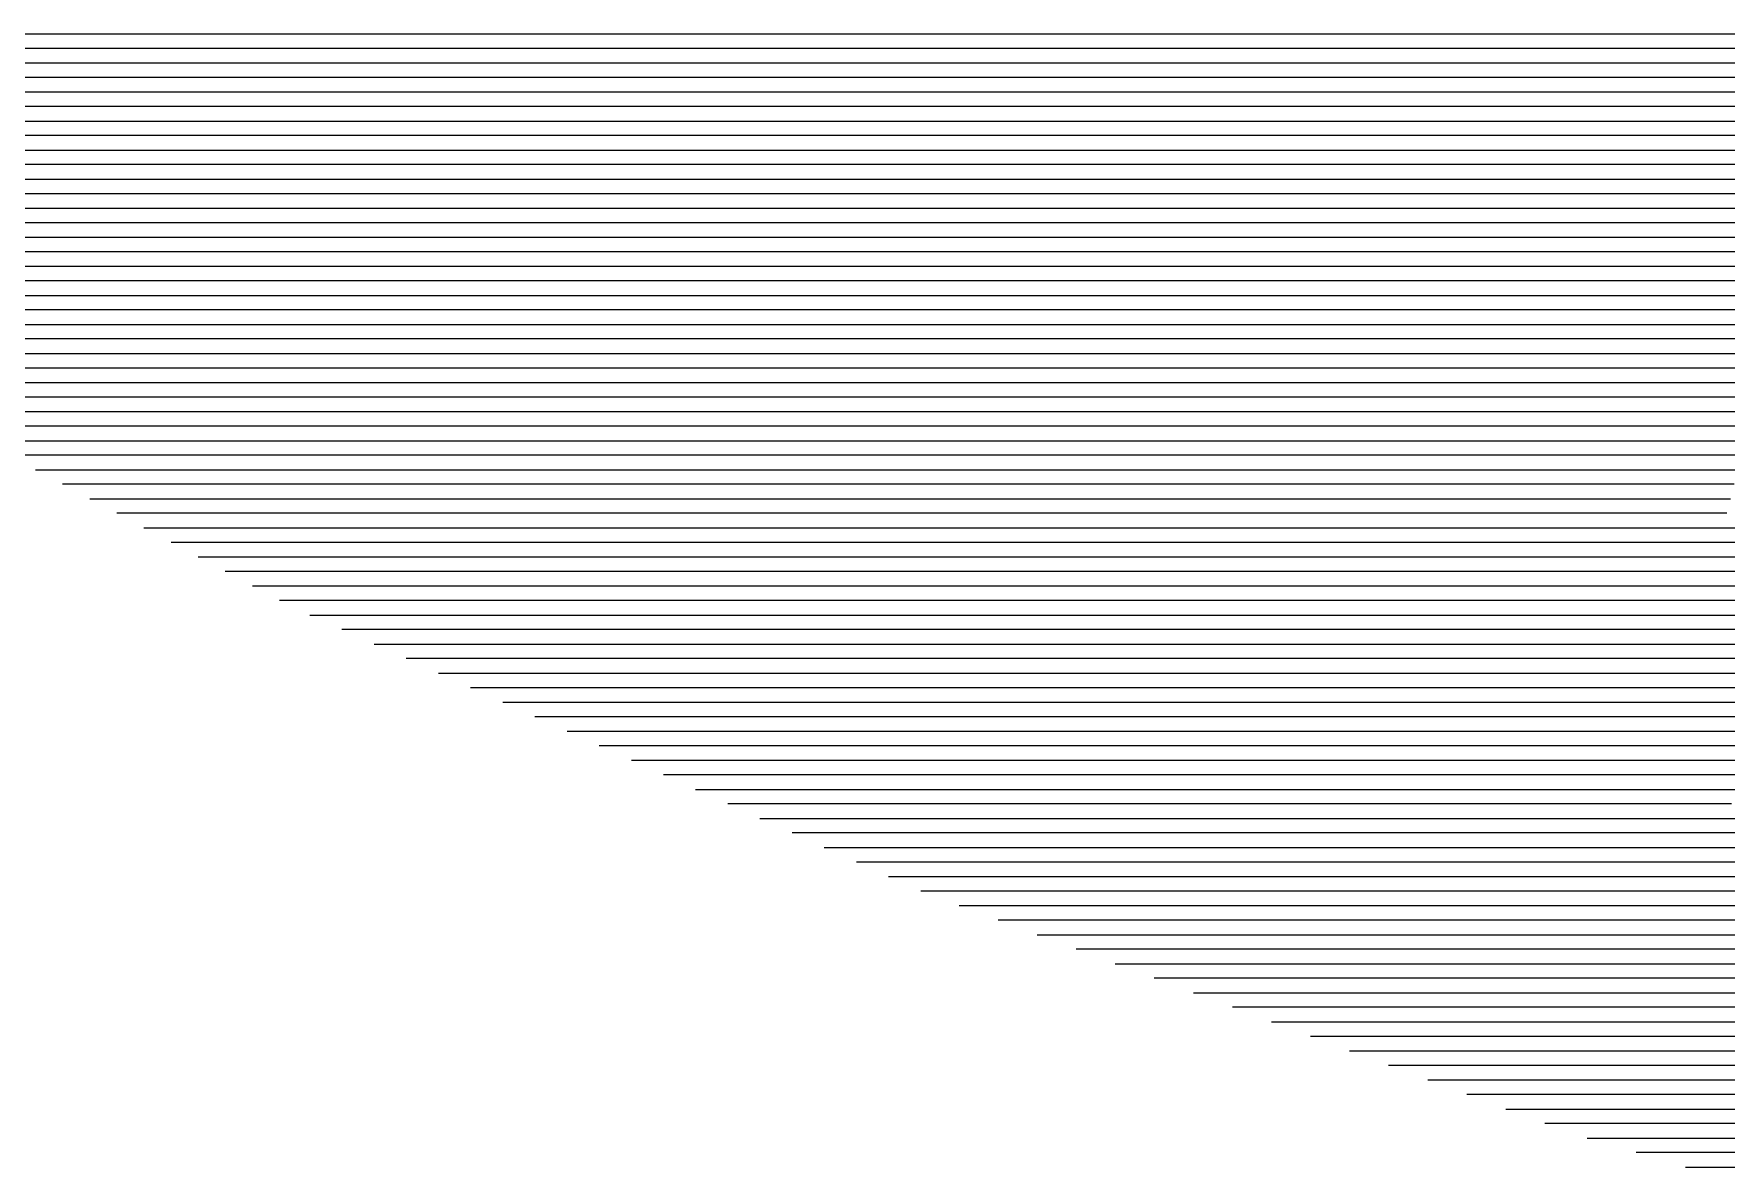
# Model space of a CAD drawing. Header units: metres. Extents: x -6.9 to 6.9, y -7 to 7.
# Drawn here: x -3.217 to -2.053, y -6.684 to -5.904 of the extents above; entities that cross this region are included whole.
import ezdxf

# ---------------------------------------------------------------- set-up
doc = ezdxf.new("R2010")
doc.units = ezdxf.units.M

msp = doc.modelspace()

# ---------------------------------------------------------------- linework, layer by layer
for p, q in [((-3.359523, -5.903531, -0.280849), (-2.907682, -5.903531, -0.23164)), ((-2.907682, -5.903531, -0.23164), (-2.813962, -5.903531, -0.221199)), ((-2.813962, -5.903531, -0.221199), (-2.432865, -5.903531, -0.17904)), ((-2.432865, -5.903531, -0.17904), (-2.294363, -5.903531, -0.163389)), ((-2.294363, -5.903531, -0.163389), (-1.969922, -5.903531, -0.126914)), ((-2.911075, -5.913531, -0.231683), (-3.365929, -5.913531, -0.281221)), ((-2.819735, -5.913531, -0.221508), (-2.911075, -5.913531, -0.231683)), ((-2.435767, -5.913531, -0.179032), (-2.819735, -5.913531, -0.221508)), ((-2.299607, -5.913531, -0.163645), (-2.435767, -5.913531, -0.179032)), ((-1.972421, -5.913531, -0.126861), (-2.299607, -5.913531, -0.163645)), ((-3.372336, -5.923531, -0.281593), (-2.914468, -5.923531, -0.231727)), ((-2.914468, -5.923531, -0.231727), (-2.825508, -5.923531, -0.221817)), ((-2.825508, -5.923531, -0.221817), (-2.438669, -5.923531, -0.179023)), ((-2.438669, -5.923531, -0.179023), (-2.304852, -5.923531, -0.163901)), ((-2.304852, -5.923531, -0.163901), (-1.97492, -5.923531, -0.126809)), ((-2.917861, -5.933531, -0.231771), (-3.378742, -5.933531, -0.281965)), ((-2.831281, -5.933531, -0.222126), (-2.917861, -5.933531, -0.231771)), ((-2.441571, -5.933531, -0.179014), (-2.831281, -5.933531, -0.222126)), ((-2.310097, -5.933531, -0.164157), (-2.441571, -5.933531, -0.179014)), ((-1.977419, -5.933531, -0.126756), (-2.310097, -5.933531, -0.164157)), ((-3.385149, -5.943531, -0.282337), (-2.921254, -5.943531, -0.231814)), ((-2.921254, -5.943531, -0.231814), (-2.837054, -5.943531, -0.222435)), ((-2.837054, -5.943531, -0.222435), (-2.444473, -5.943531, -0.179005)), ((-2.444473, -5.943531, -0.179005), (-2.315341, -5.943531, -0.164412)), ((-2.315341, -5.943531, -0.164412), (-1.979917, -5.943531, -0.126703)), ((-2.924647, -5.953531, -0.231858), (-3.391555, -5.953531, -0.282709)), ((-2.842827, -5.953531, -0.222743), (-2.924647, -5.953531, -0.231858)), ((-2.447375, -5.953531, -0.178996), (-2.842827, -5.953531, -0.222743)), ((-2.320586, -5.953531, -0.164668), (-2.447375, -5.953531, -0.178996)), ((-1.982416, -5.953531, -0.12665), (-2.320586, -5.953531, -0.164668)), ((-2.931433, -5.973531, -0.231945), (-3.404368, -5.973531, -0.283452)), ((-3.397962, -5.963531, -0.28308), (-2.92804, -5.963531, -0.231902)), ((-2.854373, -5.973531, -0.223361), (-2.931433, -5.973531, -0.231945)), ((-2.92804, -5.963531, -0.231902), (-2.8486, -5.963531, -0.223052)), ((-2.453179, -5.973531, -0.178979), (-2.854373, -5.973531, -0.223361)), ((-2.8486, -5.963531, -0.223052), (-2.450277, -5.963531, -0.178988)), ((-2.331076, -5.973531, -0.16518), (-2.453179, -5.973531, -0.178979)), ((-2.450277, -5.963531, -0.178988), (-2.325831, -5.963531, -0.164924)), ((-1.987413, -5.973531, -0.126545), (-2.331076, -5.973531, -0.16518)), ((-2.325831, -5.963531, -0.164924), (-1.984915, -5.963531, -0.126597)), ((-3.410775, -5.983531, -0.283824), (-2.934827, -5.983531, -0.231989)), ((-2.934827, -5.983531, -0.231989), (-2.860146, -5.983531, -0.22367)), ((-2.860146, -5.983531, -0.22367), (-2.456081, -5.983531, -0.17897)), ((-2.456081, -5.983531, -0.17897), (-2.33632, -5.983531, -0.165436)), ((-2.33632, -5.983531, -0.165436), (-1.989912, -5.983531, -0.126492)), ((-2.93822, -5.993531, -0.232033), (-3.417181, -5.993531, -0.284196)), ((-2.865919, -5.993531, -0.223979), (-2.93822, -5.993531, -0.232033)), ((-2.458983, -5.993531, -0.178961), (-2.865919, -5.993531, -0.223979)), ((-2.341565, -5.993531, -0.165692), (-2.458983, -5.993531, -0.178961)), ((-1.992411, -5.993531, -0.126439), (-2.341565, -5.993531, -0.165692)), ((-3.423588, -6.003531, -0.284568), (-2.941613, -6.003531, -0.232076)), ((-2.941613, -6.003531, -0.232076), (-2.871692, -6.003531, -0.224287)), ((-2.871692, -6.003531, -0.224287), (-2.461885, -6.003531, -0.178952)), ((-2.461885, -6.003531, -0.178952), (-2.34681, -6.003531, -0.165948)), ((-2.34681, -6.003531, -0.165948), (-1.994909, -6.003531, -0.126386)), ((-2.945006, -6.013531, -0.23212), (-3.429995, -6.013531, -0.28494)), ((-2.877465, -6.013531, -0.224596), (-2.945006, -6.013531, -0.23212)), ((-2.464787, -6.013531, -0.178944), (-2.877465, -6.013531, -0.224596)), ((-2.352054, -6.013531, -0.166204), (-2.464787, -6.013531, -0.178944)), ((-1.997408, -6.013531, -0.126334), (-2.352054, -6.013531, -0.166204)), ((-3.436401, -6.023531, -0.285312), (-2.948399, -6.023531, -0.232164)), ((-2.948399, -6.023531, -0.232164), (-2.883238, -6.023531, -0.224905)), ((-2.883238, -6.023531, -0.224905), (-2.467689, -6.023531, -0.178935)), ((-2.467689, -6.023531, -0.178935), (-2.357299, -6.023531, -0.16646)), ((-2.357299, -6.023531, -0.16646), (-1.999907, -6.023531, -0.126281)), ((-3.449214, -6.043531, -0.286056), (-2.955185, -6.043531, -0.232251)), ((-2.951792, -6.033531, -0.232207), (-3.442808, -6.033531, -0.285684)), ((-2.955185, -6.043531, -0.232251), (-2.894784, -6.043531, -0.225523)), ((-2.889011, -6.033531, -0.225214), (-2.951792, -6.033531, -0.232207)), ((-2.894784, -6.043531, -0.225523), (-2.473493, -6.043531, -0.178917)), ((-2.470591, -6.033531, -0.178926), (-2.889011, -6.033531, -0.225214)), ((-2.473493, -6.043531, -0.178917), (-2.367788, -6.043531, -0.166972)), ((-2.362544, -6.033531, -0.166716), (-2.470591, -6.033531, -0.178926)), ((-2.367788, -6.043531, -0.166972), (-2.004904, -6.043531, -0.126175)), ((-2.002406, -6.033531, -0.126228), (-2.362544, -6.033531, -0.166716)), ((-2.958578, -6.053531, -0.232295), (-3.455621, -6.053531, -0.286427)), ((-2.900556, -6.053531, -0.225831), (-2.958578, -6.053531, -0.232295)), ((-2.476395, -6.053531, -0.178908), (-2.900556, -6.053531, -0.225831)), ((-2.373033, -6.053531, -0.167228), (-2.476395, -6.053531, -0.178908)), ((-2.007403, -6.053531, -0.126123), (-2.373033, -6.053531, -0.167228)), ((-3.462027, -6.063531, -0.286799), (-2.961971, -6.063531, -0.232338)), ((-2.961971, -6.063531, -0.232338), (-2.906329, -6.063531, -0.22614)), ((-2.906329, -6.063531, -0.22614), (-2.479297, -6.063531, -0.1789)), ((-2.479297, -6.063531, -0.1789), (-2.378278, -6.063531, -0.167484)), ((-2.378278, -6.063531, -0.167484), (-2.009902, -6.063531, -0.12607)), ((-2.965364, -6.073531, -0.232382), (-3.458902, -6.073531, -0.286133)), ((-2.912102, -6.073531, -0.226449), (-2.965364, -6.073531, -0.232382)), ((-2.482199, -6.073531, -0.178891), (-2.912102, -6.073531, -0.226449)), ((-2.383522, -6.073531, -0.16774), (-2.482199, -6.073531, -0.178891)), ((-2.0124, -6.073531, -0.126017), (-2.383522, -6.073531, -0.16774)), ((-3.440242, -6.083531, -0.283775), (-2.968757, -6.083531, -0.232426)), ((-2.968757, -6.083531, -0.232426), (-2.917875, -6.083531, -0.226758)), ((-2.917875, -6.083531, -0.226758), (-2.485101, -6.083531, -0.178882)), ((-2.485101, -6.083531, -0.178882), (-2.388767, -6.083531, -0.167996)), ((-2.388767, -6.083531, -0.167996), (-2.014899, -6.083531, -0.125964)), ((-2.97215, -6.093531, -0.23247), (-3.421583, -6.093531, -0.281417)), ((-2.923648, -6.093531, -0.227067), (-2.97215, -6.093531, -0.23247)), ((-2.488003, -6.093531, -0.178873), (-2.923648, -6.093531, -0.227067)), ((-2.394012, -6.093531, -0.168252), (-2.488003, -6.093531, -0.178873)), ((-2.017398, -6.093531, -0.125911), (-2.394012, -6.093531, -0.168252)), ((-3.402923, -6.103531, -0.279059), (-2.975543, -6.103531, -0.232513)), ((-2.978936, -6.113531, -0.232557), (-3.384263, -6.113531, -0.276701)), ((-2.935194, -6.113531, -0.227684), (-2.978936, -6.113531, -0.232557)), ((-2.975543, -6.103531, -0.232513), (-2.929421, -6.103531, -0.227375)), ((-2.493806, -6.113531, -0.178855), (-2.935194, -6.113531, -0.227684)), ((-2.929421, -6.103531, -0.227375), (-2.490904, -6.103531, -0.178864)), ((-2.404501, -6.113531, -0.168763), (-2.493806, -6.113531, -0.178855)), ((-2.490904, -6.103531, -0.178864), (-2.399257, -6.103531, -0.168507)), ((-2.022395, -6.113531, -0.125806), (-2.404501, -6.113531, -0.168763)), ((-2.399257, -6.103531, -0.168507), (-2.019896, -6.103531, -0.125859)), ((-3.365603, -6.123531, -0.274343), (-2.982329, -6.123531, -0.232601)), ((-2.982329, -6.123531, -0.232601), (-2.940967, -6.123531, -0.227993)), ((-2.940967, -6.123531, -0.227993), (-2.496708, -6.123531, -0.178847)), ((-2.496708, -6.123531, -0.178847), (-2.409746, -6.123531, -0.169019)), ((-2.409746, -6.123531, -0.169019), (-2.024894, -6.123531, -0.125753)), ((-2.985722, -6.133531, -0.232644), (-3.346943, -6.133531, -0.271985)), ((-2.94674, -6.133531, -0.228302), (-2.985722, -6.133531, -0.232644)), ((-2.49961, -6.133531, -0.178838), (-2.94674, -6.133531, -0.228302)), ((-2.414991, -6.133531, -0.169275), (-2.49961, -6.133531, -0.178838)), ((-2.027393, -6.133531, -0.1257), (-2.414991, -6.133531, -0.169275)), ((-3.328284, -6.143531, -0.269627), (-2.989115, -6.143531, -0.232688)), ((-2.989115, -6.143531, -0.232688), (-2.952513, -6.143531, -0.228611)), ((-2.952513, -6.143531, -0.228611), (-2.502512, -6.143531, -0.178829)), ((-2.502512, -6.143531, -0.178829), (-2.420235, -6.143531, -0.169531)), ((-2.420235, -6.143531, -0.169531), (-2.029891, -6.143531, -0.125648)), ((-2.992508, -6.153531, -0.232732), (-3.309624, -6.153531, -0.267268)), ((-2.958286, -6.153531, -0.228919), (-2.992508, -6.153531, -0.232732)), ((-2.505414, -6.153531, -0.17882), (-2.958286, -6.153531, -0.228919)), ((-2.42548, -6.153531, -0.169787), (-2.505414, -6.153531, -0.17882)), ((-2.03239, -6.153531, -0.125595), (-2.42548, -6.153531, -0.169787)), ((-3.290964, -6.163531, -0.26491), (-2.995902, -6.163531, -0.232775)), ((-2.995902, -6.163531, -0.232775), (-2.964059, -6.163531, -0.229228)), ((-2.964059, -6.163531, -0.229228), (-2.508316, -6.163531, -0.178811)), ((-2.508316, -6.163531, -0.178811), (-2.430725, -6.163531, -0.170043)), ((-2.430725, -6.163531, -0.170043), (-2.034889, -6.163531, -0.125542)), ((-2.999295, -6.173531, -0.232819), (-3.272304, -6.173531, -0.262552)), ((-3.253644, -6.183531, -0.260194), (-3.002688, -6.183531, -0.232863)), ((-3.002688, -6.183531, -0.232863), (-2.975605, -6.183531, -0.229846)), ((-2.969832, -6.173531, -0.229537), (-2.999295, -6.173531, -0.232819)), ((-2.975605, -6.183531, -0.229846), (-2.51412, -6.183531, -0.178794)), ((-2.511218, -6.173531, -0.178803), (-2.969832, -6.173531, -0.229537)), ((-2.51412, -6.183531, -0.178794), (-2.441214, -6.183531, -0.170555)), ((-2.435969, -6.173531, -0.170299), (-2.511218, -6.173531, -0.178803)), ((-2.441214, -6.183531, -0.170555), (-2.039886, -6.183531, -0.125436)), ((-2.037387, -6.173531, -0.125489), (-2.435969, -6.173531, -0.170299)), ((-3.006081, -6.193531, -0.232906), (-3.234984, -6.193531, -0.257836)), ((-2.981378, -6.193531, -0.230155), (-3.006081, -6.193531, -0.232906)), ((-2.517022, -6.193531, -0.178785), (-2.981378, -6.193531, -0.230155)), ((-2.446459, -6.193531, -0.170811), (-2.517022, -6.193531, -0.178785)), ((-2.042385, -6.193531, -0.125384), (-2.446459, -6.193531, -0.170811)), ((-3.216325, -6.203531, -0.255478), (-3.009474, -6.203531, -0.23295)), ((-3.009474, -6.203531, -0.23295), (-2.987151, -6.203531, -0.230463)), ((-2.987151, -6.203531, -0.230463), (-2.519924, -6.203531, -0.178776)), ((-2.519924, -6.203531, -0.178776), (-2.451703, -6.203531, -0.171067)), ((-2.451703, -6.203531, -0.171067), (-2.044883, -6.203531, -0.125331)), ((-3.012867, -6.213531, -0.232994), (-3.197665, -6.213531, -0.25312)), ((-2.992924, -6.213531, -0.230772), (-3.012867, -6.213531, -0.232994)), ((-2.522826, -6.213531, -0.178767), (-2.992924, -6.213531, -0.230772)), ((-2.456948, -6.213531, -0.171323), (-2.522826, -6.213531, -0.178767)), ((-2.047382, -6.213531, -0.125278), (-2.456948, -6.213531, -0.171323)), ((-3.179005, -6.223531, -0.250762), (-3.01626, -6.223531, -0.233037)), ((-3.01626, -6.223531, -0.233037), (-2.998697, -6.223531, -0.231081)), ((-2.998697, -6.223531, -0.231081), (-2.525728, -6.223531, -0.178759)), ((-2.525728, -6.223531, -0.178759), (-2.462193, -6.223531, -0.171579)), ((-2.462193, -6.223531, -0.171579), (-2.049881, -6.223531, -0.125225)), ((-3.019653, -6.233531, -0.233081), (-3.160345, -6.233531, -0.248404)), ((-3.00447, -6.233531, -0.23139), (-3.019653, -6.233531, -0.233081)), ((-2.52863, -6.233531, -0.17875), (-3.00447, -6.233531, -0.23139)), ((-2.467438, -6.233531, -0.171835), (-2.52863, -6.233531, -0.17875)), ((-2.05238, -6.233531, -0.125173), (-2.467438, -6.233531, -0.171835)), ((-3.141685, -6.243531, -0.246046), (-3.023046, -6.243531, -0.233125)), ((-3.026439, -6.253531, -0.233168), (-3.123025, -6.253531, -0.243688)), ((-3.016016, -6.253531, -0.232007), (-3.026439, -6.253531, -0.233168)), ((-3.023046, -6.243531, -0.233125), (-3.010243, -6.243531, -0.231699)), ((-2.534434, -6.253531, -0.178732), (-3.016016, -6.253531, -0.232007)), ((-3.010243, -6.243531, -0.231699), (-2.531532, -6.243531, -0.178741)), ((-2.477927, -6.253531, -0.172347), (-2.534434, -6.253531, -0.178732)), ((-2.531532, -6.243531, -0.178741), (-2.472682, -6.243531, -0.172091)), ((-2.057377, -6.253531, -0.125067), (-2.477927, -6.253531, -0.172347)), ((-2.472682, -6.243531, -0.172091), (-2.054878, -6.243531, -0.12512)), ((-1.962022, -6.253531, -0.114131), (-2.057377, -6.253531, -0.125067)), ((-2.054878, -6.243531, -0.12512), (-1.95718, -6.243531, -0.113915)), ((-3.104366, -6.263531, -0.24133), (-3.029832, -6.263531, -0.233212)), ((-3.029832, -6.263531, -0.233212), (-3.021789, -6.263531, -0.232316)), ((-3.021789, -6.263531, -0.232316), (-2.537336, -6.263531, -0.178723)), ((-2.537336, -6.263531, -0.178723), (-2.483172, -6.263531, -0.172602)), ((-2.483172, -6.263531, -0.172602), (-2.059876, -6.263531, -0.125014)), ((-2.059876, -6.263531, -0.125014), (-1.966864, -6.263531, -0.114347)), ((-3.033225, -6.273531, -0.233256), (-3.085706, -6.273531, -0.238971)), ((-3.027562, -6.273531, -0.232625), (-3.033225, -6.273531, -0.233256)), ((-2.540238, -6.273531, -0.178715), (-3.027562, -6.273531, -0.232625)), ((-2.488416, -6.273531, -0.172858), (-2.540238, -6.273531, -0.178715)), ((-2.062374, -6.273531, -0.124961), (-2.488416, -6.273531, -0.172858)), ((-1.971706, -6.273531, -0.114563), (-2.062374, -6.273531, -0.124961)), ((-3.067046, -6.283531, -0.236613), (-3.036618, -6.283531, -0.2333)), ((-3.036618, -6.283531, -0.2333), (-3.033335, -6.283531, -0.232934)), ((-3.033335, -6.283531, -0.232934), (-2.54314, -6.283531, -0.178706)), ((-2.54314, -6.283531, -0.178706), (-2.493661, -6.283531, -0.173114)), ((-2.493661, -6.283531, -0.173114), (-2.064873, -6.283531, -0.124909)), ((-2.064873, -6.283531, -0.124909), (-1.976548, -6.283531, -0.114779)), ((-3.040011, -6.293531, -0.233343), (-3.048386, -6.293531, -0.234255)), ((-3.039107, -6.293531, -0.233243), (-3.040011, -6.293531, -0.233343)), ((-2.546042, -6.293531, -0.178697), (-3.039107, -6.293531, -0.233243)), ((-2.498906, -6.293531, -0.17337), (-2.546042, -6.293531, -0.178697)), ((-2.067372, -6.293531, -0.124856), (-2.498906, -6.293531, -0.17337)), ((-1.981391, -6.293531, -0.114995), (-2.067372, -6.293531, -0.124856)), ((-3.027573, -6.303531, -0.231637), (-2.548944, -6.303531, -0.178688)), ((-2.548944, -6.303531, -0.178688), (-2.50415, -6.303531, -0.173626)), ((-2.50415, -6.303531, -0.173626), (-2.06987, -6.303531, -0.124803)), ((-2.06987, -6.303531, -0.124803), (-1.986233, -6.303531, -0.115211)), ((-2.551846, -6.313531, -0.178679), (-3.005442, -6.313531, -0.228859)), ((-2.983312, -6.323531, -0.226081), (-2.554748, -6.323531, -0.178671)), ((-2.554748, -6.323531, -0.178671), (-2.51464, -6.323531, -0.174138)), ((-2.509395, -6.313531, -0.173882), (-2.551846, -6.313531, -0.178679)), ((-2.51464, -6.323531, -0.174138), (-2.074868, -6.323531, -0.124698)), ((-2.072369, -6.313531, -0.12475), (-2.509395, -6.313531, -0.173882)), ((-2.074868, -6.323531, -0.124698), (-1.995917, -6.323531, -0.115643)), ((-1.991075, -6.313531, -0.115427), (-2.072369, -6.313531, -0.12475)), ((-2.55765, -6.333531, -0.178662), (-2.961181, -6.333531, -0.223303)), ((-2.519884, -6.333531, -0.174394), (-2.55765, -6.333531, -0.178662)), ((-2.077367, -6.333531, -0.124645), (-2.519884, -6.333531, -0.174394)), ((-2.000759, -6.333531, -0.115859), (-2.077367, -6.333531, -0.124645)), ((-2.93905, -6.343531, -0.220524), (-2.560551, -6.343531, -0.178653)), ((-2.560551, -6.343531, -0.178653), (-2.525129, -6.343531, -0.17465)), ((-2.525129, -6.343531, -0.17465), (-2.079865, -6.343531, -0.124592)), ((-2.079865, -6.343531, -0.124592), (-2.005602, -6.343531, -0.116075)), ((-2.563453, -6.353531, -0.178644), (-2.916919, -6.353531, -0.217746)), ((-2.530374, -6.353531, -0.174906), (-2.563453, -6.353531, -0.178644)), ((-2.082364, -6.353531, -0.124539), (-2.530374, -6.353531, -0.174906)), ((-2.010444, -6.353531, -0.116291), (-2.082364, -6.353531, -0.124539)), ((-2.894788, -6.363531, -0.214968), (-2.566355, -6.363531, -0.178635)), ((-2.566355, -6.363531, -0.178635), (-2.535619, -6.363531, -0.175162)), ((-2.535619, -6.363531, -0.175162), (-2.084863, -6.363531, -0.124486)), ((-2.084863, -6.363531, -0.124486), (-2.015286, -6.363531, -0.116507)), ((-2.569257, -6.373531, -0.178626), (-2.872657, -6.373531, -0.21219)), ((-2.540863, -6.373531, -0.175418), (-2.569257, -6.373531, -0.178626)), ((-2.087361, -6.373531, -0.124434), (-2.540863, -6.373531, -0.175418)), ((-2.020128, -6.373531, -0.116723), (-2.087361, -6.373531, -0.124434)), ((-2.850526, -6.383531, -0.209412), (-2.572159, -6.383531, -0.178618)), ((-2.575061, -6.393531, -0.178609), (-2.828395, -6.393531, -0.206634)), ((-2.551353, -6.393531, -0.17593), (-2.575061, -6.393531, -0.178609)), ((-2.572159, -6.383531, -0.178618), (-2.546108, -6.383531, -0.175674)), ((-2.092359, -6.393531, -0.124328), (-2.551353, -6.393531, -0.17593)), ((-2.546108, -6.383531, -0.175674), (-2.08986, -6.383531, -0.124381)), ((-2.029812, -6.393531, -0.117155), (-2.092359, -6.393531, -0.124328)), ((-2.08986, -6.383531, -0.124381), (-2.02497, -6.383531, -0.116939)), ((-2.806264, -6.403531, -0.203856), (-2.577963, -6.403531, -0.1786)), ((-2.577963, -6.403531, -0.1786), (-2.556597, -6.403531, -0.176186)), ((-2.556597, -6.403531, -0.176186), (-2.094858, -6.403531, -0.124275)), ((-2.094858, -6.403531, -0.124275), (-2.034655, -6.403531, -0.117371)), ((-2.580865, -6.413531, -0.178591), (-2.784133, -6.413531, -0.201078)), ((-2.561842, -6.413531, -0.176442), (-2.580865, -6.413531, -0.178591)), ((-2.097356, -6.413531, -0.124223), (-2.561842, -6.413531, -0.176442)), ((-2.039497, -6.413531, -0.117587), (-2.097356, -6.413531, -0.124223)), ((-2.762003, -6.423531, -0.1983), (-2.583767, -6.423531, -0.178582)), ((-2.583767, -6.423531, -0.178582), (-2.567087, -6.423531, -0.176697)), ((-2.567087, -6.423531, -0.176697), (-2.099855, -6.423531, -0.12417)), ((-2.099855, -6.423531, -0.12417), (-2.044339, -6.423531, -0.117803)), ((-2.586669, -6.433531, -0.178574), (-2.739872, -6.433531, -0.195522)), ((-2.572331, -6.433531, -0.176953), (-2.586669, -6.433531, -0.178574)), ((-2.102354, -6.433531, -0.124117), (-2.572331, -6.433531, -0.176953)), ((-2.049181, -6.433531, -0.118019), (-2.102354, -6.433531, -0.124117)), ((-2.717741, -6.443531, -0.192744), (-2.589571, -6.443531, -0.178565)), ((-2.589571, -6.443531, -0.178565), (-2.577576, -6.443531, -0.177209)), ((-2.577576, -6.443531, -0.177209), (-2.104852, -6.443531, -0.124064)), ((-2.104852, -6.443531, -0.124064), (-2.054023, -6.443531, -0.118235)), ((-2.054023, -6.443531, -0.118235), (-1.631635, -6.443531, -0.069931)), ((-2.592473, -6.453531, -0.178556), (-2.69561, -6.453531, -0.189966)), ((-2.673479, -6.463531, -0.187187), (-2.595375, -6.463531, -0.178547)), ((-2.595375, -6.463531, -0.178547), (-2.588066, -6.463531, -0.177721)), ((-2.582821, -6.453531, -0.177465), (-2.592473, -6.453531, -0.178556)), ((-2.588066, -6.463531, -0.177721), (-2.10985, -6.463531, -0.123959)), ((-2.107351, -6.453531, -0.124011), (-2.582821, -6.453531, -0.177465)), ((-2.10985, -6.463531, -0.123959), (-2.063708, -6.463531, -0.118667)), ((-2.058865, -6.453531, -0.118451), (-2.107351, -6.453531, -0.124011)), ((-2.063708, -6.463531, -0.118667), (-1.636047, -6.463531, -0.06976)), ((-1.633841, -6.453531, -0.069846), (-2.058865, -6.453531, -0.118451)), ((-2.598277, -6.473531, -0.178538), (-2.651348, -6.473531, -0.184409)), ((-2.59331, -6.473531, -0.177977), (-2.598277, -6.473531, -0.178538)), ((-2.112348, -6.473531, -0.123906), (-2.59331, -6.473531, -0.177977)), ((-2.06855, -6.473531, -0.118883), (-2.112348, -6.473531, -0.123906)), ((-1.638253, -6.473531, -0.069675), (-2.06855, -6.473531, -0.118883)), ((-2.629217, -6.483531, -0.181631), (-2.601179, -6.483531, -0.17853)), ((-2.601179, -6.483531, -0.17853), (-2.598555, -6.483531, -0.178233)), ((-2.598555, -6.483531, -0.178233), (-2.114847, -6.483531, -0.123853)), ((-2.114847, -6.483531, -0.123853), (-2.073392, -6.483531, -0.119099)), ((-2.073392, -6.483531, -0.119099), (-1.640458, -6.483531, -0.069589)), ((-2.604081, -6.493531, -0.178521), (-2.607086, -6.493531, -0.178853)), ((-2.6038, -6.493531, -0.178489), (-2.604081, -6.493531, -0.178521)), ((-2.117346, -6.493531, -0.1238), (-2.6038, -6.493531, -0.178489)), ((-2.078234, -6.493531, -0.119315), (-2.117346, -6.493531, -0.1238)), ((-1.642664, -6.493531, -0.069504), (-2.078234, -6.493531, -0.119315)), ((-2.580777, -6.503531, -0.175567), (-2.119845, -6.503531, -0.123748)), ((-2.119845, -6.503531, -0.123748), (-2.083076, -6.503531, -0.119531)), ((-2.083076, -6.503531, -0.119531), (-1.64487, -6.503531, -0.069418)), ((-2.122343, -6.513531, -0.123695), (-2.553897, -6.513531, -0.172211)), ((-2.087919, -6.513531, -0.119747), (-2.122343, -6.513531, -0.123695)), ((-1.647076, -6.513531, -0.069333), (-2.087919, -6.513531, -0.119747)), ((-2.527018, -6.523531, -0.168856), (-2.124842, -6.523531, -0.123642)), ((-2.124842, -6.523531, -0.123642), (-2.092761, -6.523531, -0.119963)), ((-2.092761, -6.523531, -0.119963), (-1.649282, -6.523531, -0.069247)), ((-2.127341, -6.533531, -0.123589), (-2.500138, -6.533531, -0.1655)), ((-2.473259, -6.543531, -0.162145), (-2.129839, -6.543531, -0.123536)), ((-2.129839, -6.543531, -0.123536), (-2.102445, -6.543531, -0.120395)), ((-2.097603, -6.533531, -0.120179), (-2.127341, -6.533531, -0.123589)), ((-2.102445, -6.543531, -0.120395), (-1.653694, -6.543531, -0.069076)), ((-1.651488, -6.533531, -0.069162), (-2.097603, -6.533531, -0.120179)), ((-2.132338, -6.553531, -0.123484), (-2.446379, -6.553531, -0.158789)), ((-2.107287, -6.553531, -0.120611), (-2.132338, -6.553531, -0.123484)), ((-1.6559, -6.553531, -0.068991), (-2.107287, -6.553531, -0.120611)), ((-2.419499, -6.563531, -0.155434), (-2.134837, -6.563531, -0.123431)), ((-2.134837, -6.563531, -0.123431), (-2.112129, -6.563531, -0.120827)), ((-2.112129, -6.563531, -0.120827), (-1.658105, -6.563531, -0.068905)), ((-2.137335, -6.573531, -0.123378), (-2.39262, -6.573531, -0.152078)), ((-2.116972, -6.573531, -0.121043), (-2.137335, -6.573531, -0.123378)), ((-1.660311, -6.573531, -0.06882), (-2.116972, -6.573531, -0.121043)), ((-2.36574, -6.583531, -0.148722), (-2.139834, -6.583531, -0.123325)), ((-2.139834, -6.583531, -0.123325), (-2.121814, -6.583531, -0.121259)), ((-2.121814, -6.583531, -0.121259), (-1.662517, -6.583531, -0.068734)), ((-2.142333, -6.593531, -0.123273), (-2.338861, -6.593531, -0.145367)), ((-2.126656, -6.593531, -0.121475), (-2.142333, -6.593531, -0.123273)), ((-1.664723, -6.593531, -0.068649), (-2.126656, -6.593531, -0.121475)), ((-2.311981, -6.603531, -0.142011), (-2.144832, -6.603531, -0.12322)), ((-2.14733, -6.613531, -0.123167), (-2.285102, -6.613531, -0.138656)), ((-2.13634, -6.613531, -0.121907), (-2.14733, -6.613531, -0.123167)), ((-2.144832, -6.603531, -0.12322), (-2.131498, -6.603531, -0.121691)), ((-1.669135, -6.613531, -0.068478), (-2.13634, -6.613531, -0.121907)), ((-2.131498, -6.603531, -0.121691), (-1.666929, -6.603531, -0.068563)), ((-2.258222, -6.623531, -0.1353), (-2.149829, -6.623531, -0.123114)), ((-2.149829, -6.623531, -0.123114), (-2.141183, -6.623531, -0.122123)), ((-2.141183, -6.623531, -0.122123), (-1.671341, -6.623531, -0.068392)), ((-2.152328, -6.633531, -0.123062), (-2.231343, -6.633531, -0.131945)), ((-2.146025, -6.633531, -0.122339), (-2.152328, -6.633531, -0.123062)), ((-1.673547, -6.633531, -0.068307), (-2.146025, -6.633531, -0.122339)), ((-2.204463, -6.643531, -0.128589), (-2.154826, -6.643531, -0.123009)), ((-2.154826, -6.643531, -0.123009), (-2.150867, -6.643531, -0.122555)), ((-2.150867, -6.643531, -0.122555), (-1.675752, -6.643531, -0.068221)), ((-2.157325, -6.653531, -0.122956), (-2.177584, -6.653531, -0.125233)), ((-2.155709, -6.653531, -0.122771), (-2.157325, -6.653531, -0.122956)), ((-1.677958, -6.653531, -0.068136), (-2.155709, -6.653531, -0.122771)), ((-2.14854, -6.663531, -0.121613), (-1.680164, -6.663531, -0.06805)), ((-1.68237, -6.673531, -0.067965), (-2.114689, -6.673531, -0.117404)), ((-2.080838, -6.683531, -0.113195), (-1.684576, -6.683531, -0.067879))]:
    msp.add_line(p, q)

doc.saveas('drawing.dxf')
